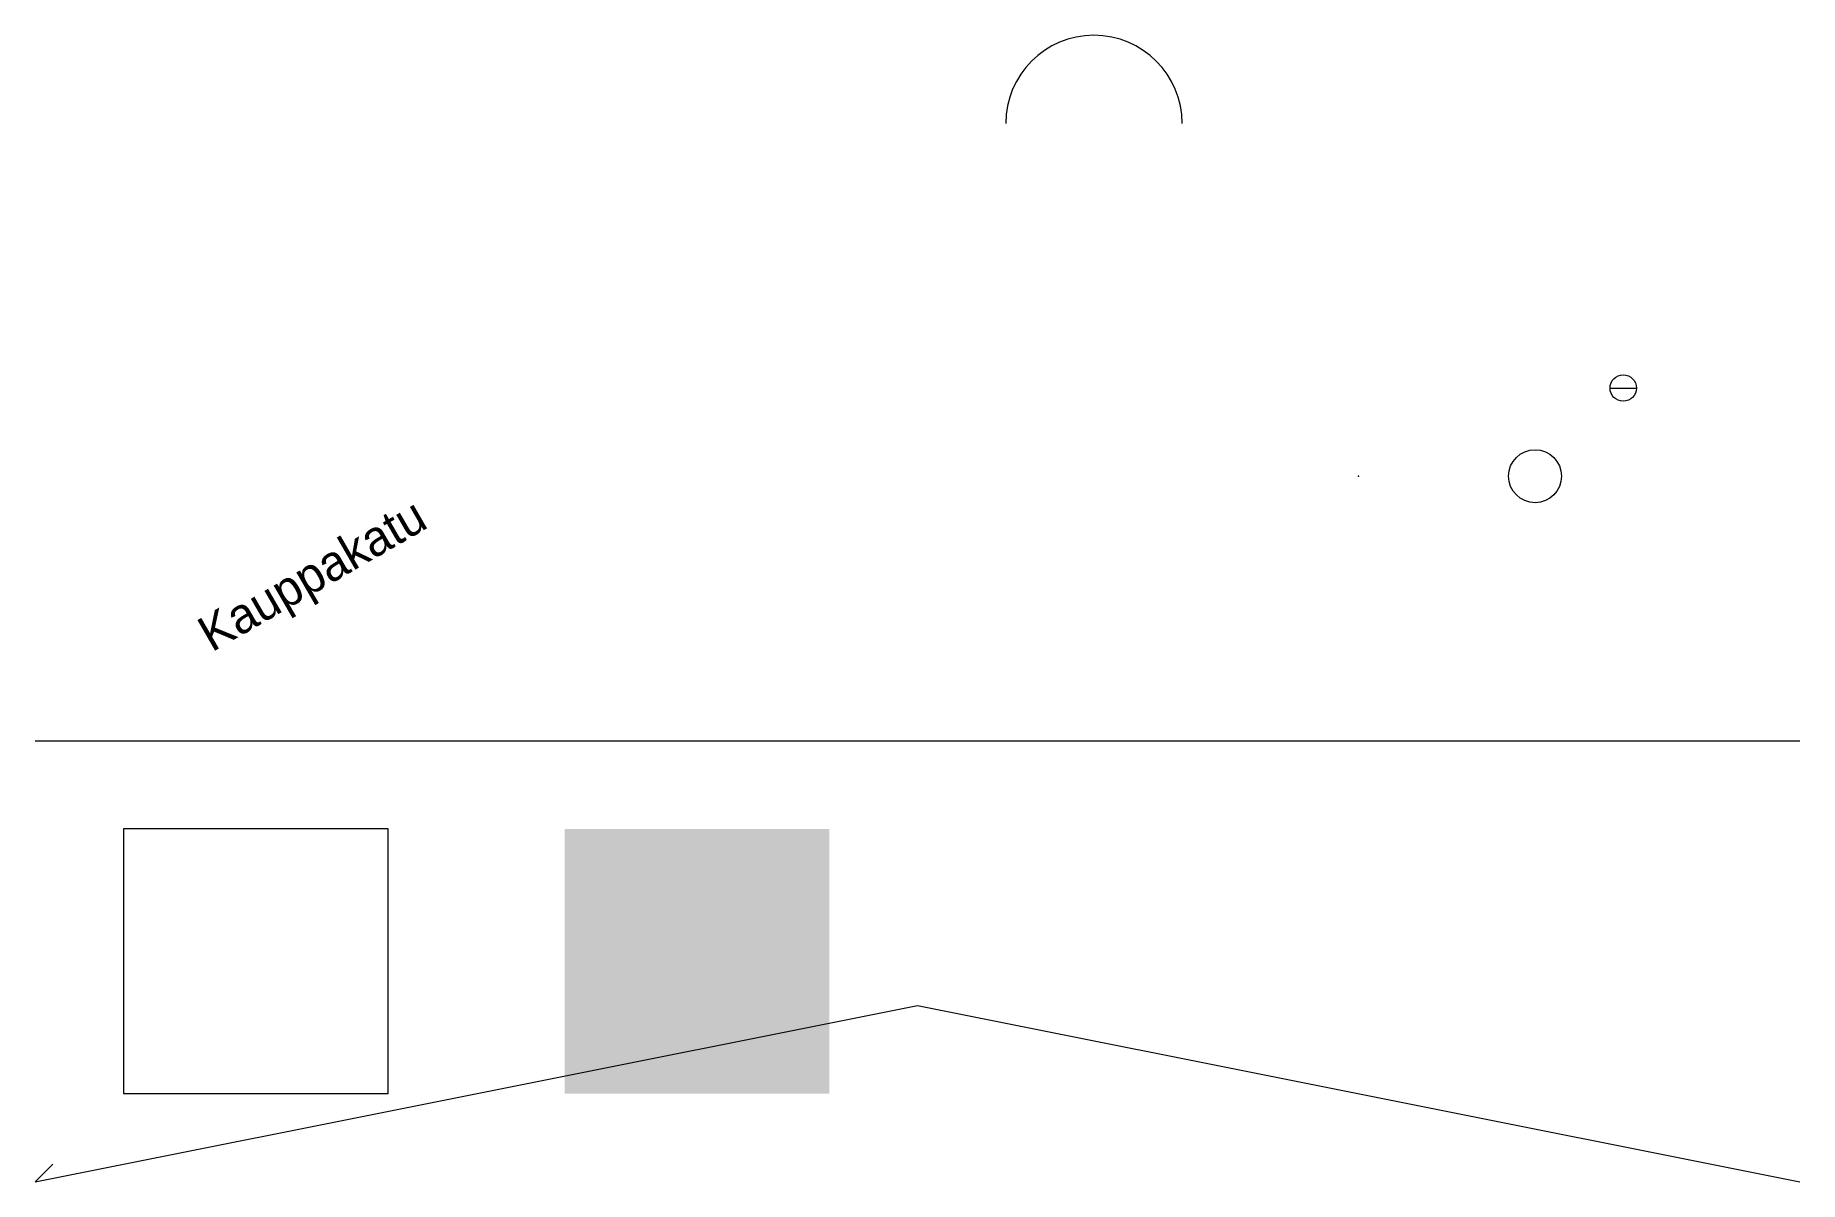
# Model space of a CAD drawing. Header units: metres. Extents: x 385000 to 385200, y 6672000 to 6672130.
import ezdxf

# ---------------------------------------------------------------- set-up
doc = ezdxf.new("R2010")
doc.units = ezdxf.units.M
doc.layers.get('0').update_dxf_attribs({"lineweight": 9, "plot": 0})
doc.layers.get('Defpoints').update_dxf_attribs({"lineweight": 9})
for name, color, linetype, lineweight, plot in [('Puut', 3, 'Continuous', 9, False), ('Rakennukset', 5, 'Continuous', 9, False), ('Tekstit', 7, 'Continuous', 9, False), ('Tiet', 1, 'Continuous', 9, False)]:
    doc.layers.add(name, color=color, linetype=linetype, lineweight=lineweight, plot=plot)

# ---------------------------------------------------------------- blocks, each defined once
blk = doc.blocks.new('PUU')
blk.add_line((-1.5, 0), (1.5, 0))
blk.add_circle((0, 0), 1.5)

msp = doc.modelspace()

# ---------------------------------------------------------------- hatches: boundary and pattern name
at = {"layer": 'Rakennukset'}
msp.add_hatch(color=256, dxfattribs=at).paths.add_polyline_path([(385060, 6672010), (385090, 6672010), (385090, 6672040), (385060, 6672040)])

# ---------------------------------------------------------------- linework, layer by layer
msp.add_line((385000, 6672000), (385002, 6672002))
at = {"layer": 'Defpoints'}
msp.add_line((385000, 6672000), (385001, 6672001), dxfattribs=at)
at = {"layer": 'Puut'}
msp.add_circle((385170, 6672080), 3, dxfattribs=at)
msp.add_point((385150, 6672080), dxfattribs=at)
at = {"layer": 'Rakennukset'}
msp.add_lwpolyline([(385010, 6672010), (385040, 6672010), (385040, 6672040), (385010, 6672040)], close=True, dxfattribs=at)
at = {"layer": 'Tiet', "color": 2}
msp.add_line((385000, 6672050), (385200, 6672050), dxfattribs=at)
at = {"layer": 'Tiet'}
msp.add_lwpolyline([(385000, 6672000), (385100, 6672020), (385200, 6672000)], dxfattribs=at)
msp.add_arc((385120, 6672120), 10, 0, 180, dxfattribs=at)

# ---------------------------------------------------------------- block references
at = {"layer": 'Puut'}
msp.add_blockref('PUU', (385180, 6672090), dxfattribs=at)

# ---------------------------------------------------------------- texts
at = {"layer": 'Tekstit'}
msp.add_text('Kauppakatu', height=4, rotation=30, dxfattribs=at).set_placement((385020, 6672060))

doc.saveas('drawing.dxf')
